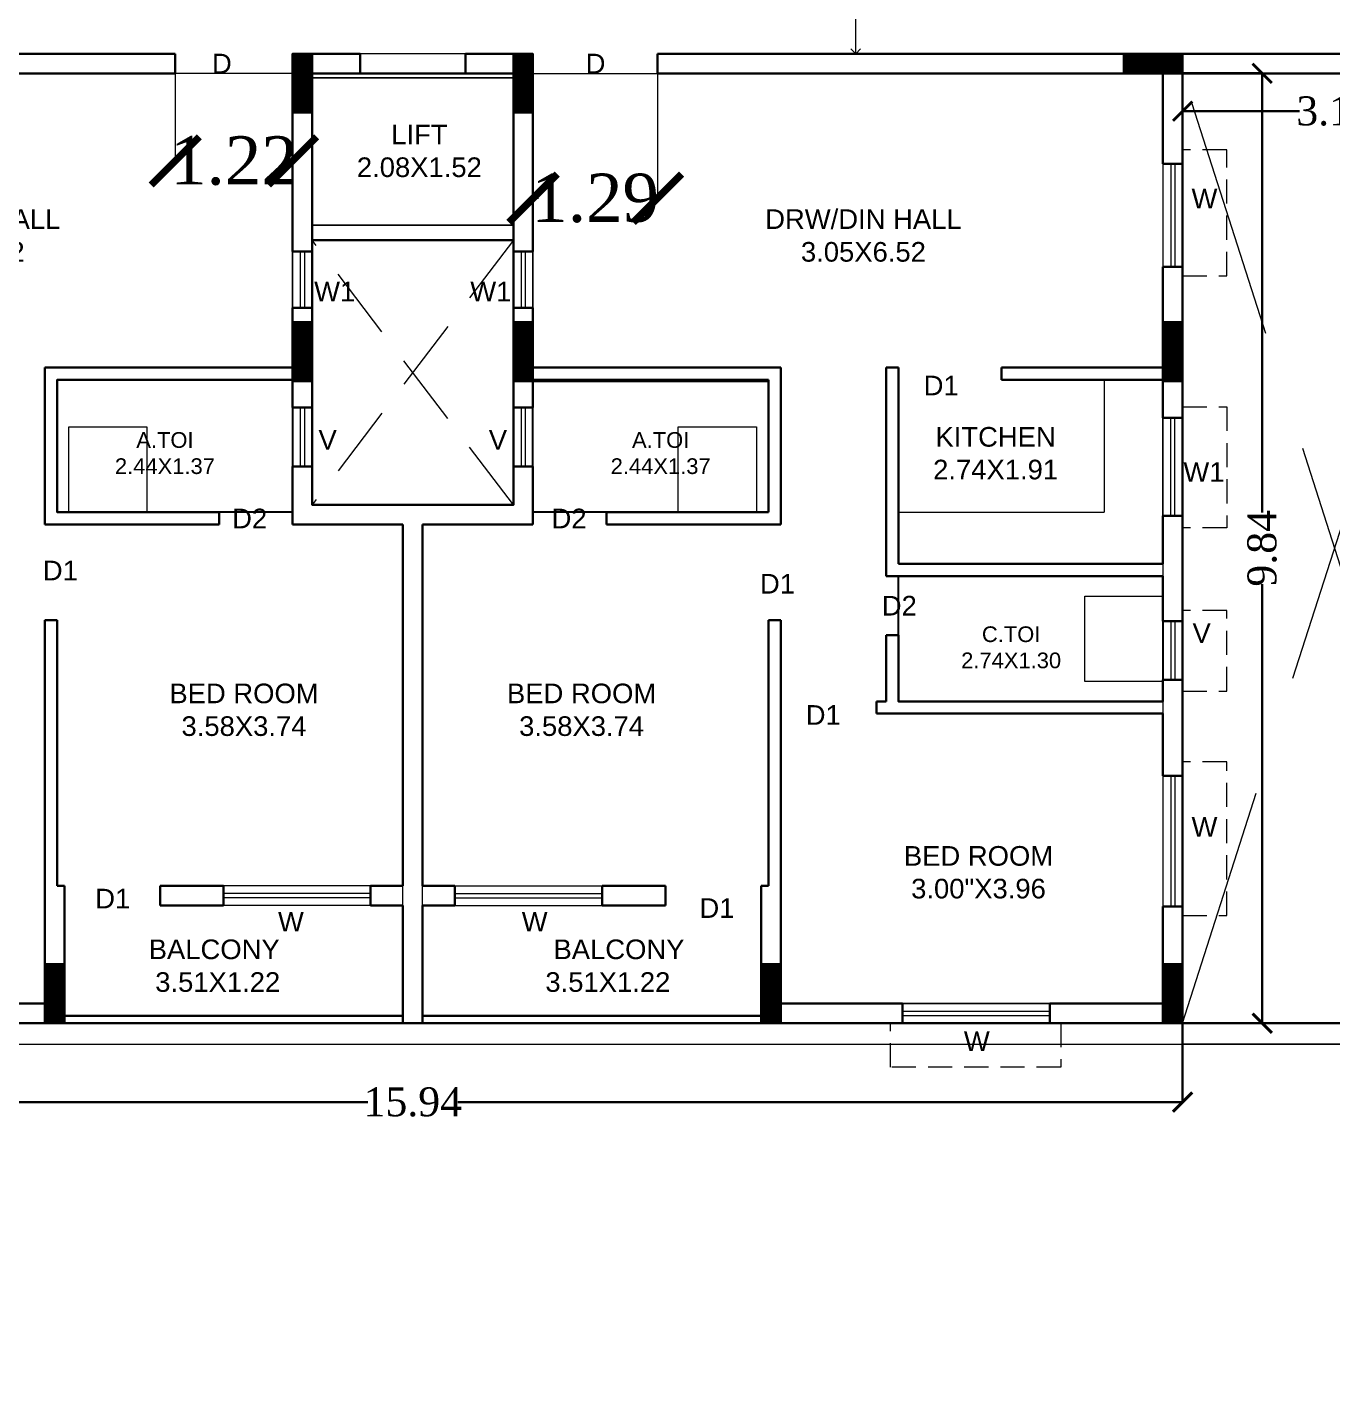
# Model space of a CAD drawing. Header units: metres. Extents: x 0 to 63445, y 32361 to 32804.
# Drawn here: x 63207.73 to 63221.24, y 32552.14 to 32566.34 of the extents above; entities that cross this region are included whole.
import ezdxf

# ---------------------------------------------------------------- set-up
doc = ezdxf.new("R2010")
doc.units = ezdxf.units.M
doc.header["$MEASUREMENT"] = 0
doc.header["$PDMODE"] = 34
doc.header["$PDSIZE"] = -10
for name, pattern in [('CONTINULUS', [0]), ('DASHED', [0.75, 0.5, -0.25]), ('DASHED2', [0.375, 0.25, -0.125])]:
    doc.linetypes.add(name, pattern=pattern)
doc.layers.get('0').update_dxf_attribs({"lineweight": 25})
doc.layers.add('BLK_1_FLR_6_BATH', color=3, linetype='Continuous', plot=False)
for name, color, linetype, lineweight in [('BLK_1_FLR_6_BLT_UP_AREA', 14, 'DASHED', 9), ('BLK_1_FLR_6_BLT_UP_AREA_DEDUCT', 41, 'DASHED', 9), ('BLK_1_FLR_6_EXIT_WIDTH_DOOR', 7, 'Continuous', 0), ('BLK_1_FLR_6_LIFT_4', 1, 'DASHED', 9), ('BLK_1_FLR_6_UNITFA', 7, 'Continuous', 0), ('BLK_1_FLR_6_WATER_CLOSET', 7, 'Continuous', 0), ('COLUMN', 1, 'Continuous', 30), ('elev', 252, 'Continuous', 20), ('hatch', 251, 'Continuous', 20), ('PASSAGE_DOUBLELOADED', 7, 'Continuous', 20), ('PLAN_INFO', 1, 'Continuous', 20), ('TEXT-2', 65, 'Continuous', 18), ('wall', 7, 'Continuous', 30), ('window', 154, 'Continuous', 9)]:
    doc.layers.add(name, color=color, linetype=linetype, lineweight=lineweight)
doc.layers.add('text', color=65, linetype='Continuous')
doc.styles.add('Arial', font='arial.ttf', dxfattribs={"height": 0.2})
doc.styles.add('AutoDCRFont', font='arial.ttf')
doc.styles.get("Standard").update_dxf_attribs({"font": 'arial.ttf', "height": 0.4})
doc.styles.add('style2', font='arial.ttf', dxfattribs={"height": 0.25})
doc.styles.add('TNR', font='times.ttf', dxfattribs={"height": 0.5})
doc.dimstyles.new('ARCHANA', dxfattribs={"dimscale": 0, "dimtxt": 0.5, "dimasz": 0.5, "dimexe": 0, "dimexo": 0, "dimgap": 0, "dimtad": 0, "dimzin": 0, "dimdsep": 46, "dimtxsty": 'TNR', "dimblk": 'ARCHTICK', "dimcen": 0.09, "dimclrd": 36, "dimclre": 36, "dimclrt": 7, "dimadec": 0, "dimazin": 0, "dimtfac": 1, "dimtofl": 0, "dimtmove": 0, "dimatfit": 3, "dimldrblk": 'ARCHTICK', "dimfxl": 1, "dimfrac": 2, "dimtolj": 1, "dimtzin": 0, "dimlwd": -1, "dimlwe": -1, "dimarcsym": 0})
doc.dimstyles.new('INT DIM', dxfattribs={"dimtxt": 0.3, "dimasz": 0.1, "dimexe": 0.18, "dimexo": 0.0625, "dimgap": 0.09, "dimtad": 0, "dimzin": 0, "dimdsep": 46, "dimtxsty": 'style2', "dimblk": 'OPEN90', "dimcen": 0.09, "dimse1": 1, "dimse2": 1, "dimclrd": 250, "dimclrt": 256, "dimadec": 0, "dimazin": 0, "dimtfac": 1, "dimtofl": 0, "dimtmove": 0, "dimatfit": 3, "dimfxl": 0.18, "dimtolj": 1, "dimtzin": 0, "dimlwd": -1, "dimarcsym": 0})

# ---------------------------------------------------------------- blocks, each defined once
blk = doc.blocks.new('A$C7D115503')
at = {"layer": 'COLUMN', "ltscale": 3}
h = blk.add_hatch(dxfattribs=at)
h.set_pattern_fill('ANSI31', color=256, style=0)
h.paths.add_polyline_path([(-14.36, -11.59), (-6.36, -11.59), (-6.36, 12.41), (-14.36, 12.41)])
at = {"layer": 'COLUMN', "ltscale": 0.05}
for p, q in [((-14.36, 12.41), (-6.36, 12.41)), ((-14.36, 12.41), (-14.36, -11.59)), ((-6.36, 12.41), (-6.36, -11.59)), ((-6.36, -11.59), (-14.36, -11.59))]:
    blk.add_line(p, q, dxfattribs=at)
blk = doc.blocks.new('_ArchTick')
at = {"color": 0, "linetype": 'ByBlock', "const_width": 0.15}
blk.add_lwpolyline([(-0.5, -0.5), (0.5, 0.5)], dxfattribs=at)
blk = doc.blocks.new('*D562')
at = {"layer": 'Defpoints', "color": 0, "ltscale": 0.5, "transparency": 16777216}
for p in [(63203.75, 32556.029), (63219.694, 32556.029), (63219.694, 32555.211)]:
    blk.add_point(p, dxfattribs=at)
at = {"layer": 'wall', "color": 36, "ltscale": 0.5, "transparency": 16777216}
for p, q in [((63203.75, 32556.029), (63203.75, 32555.211)), ((63219.694, 32556.029), (63219.694, 32555.211)), ((63203.75, 32555.211), (63211.257, 32555.211)), ((63219.694, 32555.211), (63212.187, 32555.211))]:
    blk.add_line(p, q, dxfattribs=at)
at = {"layer": 'wall', "color": 36, "ltscale": 0.5, "transparency": 16777216, "xscale": 0.2, "yscale": 0.2, "zscale": 0.2, "rotation": 180}
blk.add_blockref('_ArchTick', (63203.75, 32555.211), dxfattribs=at)
at = {"layer": 'wall', "color": 36, "ltscale": 0.5, "transparency": 16777216, "xscale": 0.2, "yscale": 0.2, "zscale": 0.2}
blk.add_blockref('_ArchTick', (63219.694, 32555.211), dxfattribs=at)
at = {"layer": 'wall', "color": 7, "ltscale": 0.5, "transparency": 16777216, "insert": (63211.722, 32555.211), "char_height": 0.5, "attachment_point": 5, "style": 'TNR'}
blk.add_mtext('\\A1;{\\H0.6x;15.94}', dxfattribs=at)
blk = doc.blocks.new('*D563')
at = {"layer": 'Defpoints', "color": 0, "ltscale": 0.5, "transparency": 16777216}
for p in [(63219.694, 32565.867), (63220.518, 32565.867), (63219.694, 32556.028)]:
    blk.add_point(p, dxfattribs=at)
at = {"layer": 'wall', "color": 36, "ltscale": 0.5, "transparency": 16777216}
for p, q in [((63219.694, 32565.867), (63220.518, 32565.867)), ((63220.518, 32565.867), (63220.518, 32561.318)), ((63220.518, 32556.028), (63220.518, 32560.576)), ((63219.694, 32556.028), (63220.518, 32556.028))]:
    blk.add_line(p, q, dxfattribs=at)
at = {"layer": 'wall', "color": 36, "ltscale": 0.5, "transparency": 16777216, "xscale": 0.2, "yscale": 0.2, "zscale": 0.2}
for p, rotation in [((63220.518, 32565.867), 90), ((63220.518, 32556.028), 270)]:
    blk.add_blockref('_ArchTick', p, dxfattribs=dict(at, rotation=rotation))
at = {"layer": 'wall', "color": 7, "ltscale": 0.5, "transparency": 16777216, "insert": (63220.518, 32560.947), "char_height": 0.5, "attachment_point": 5, "rotation": 90, "style": 'TNR'}
blk.add_mtext('\\A1;{\\H0.6x;9.84}', dxfattribs=at)
blk = doc.blocks.new('*D564')
at = {"layer": 'Defpoints', "color": 0, "ltscale": 0.5, "transparency": 16777216}
for p in [(63219.694, 32565.867), (63222.843, 32565.867), (63219.694, 32565.475)]:
    blk.add_point(p, dxfattribs=at)
at = {"layer": 'wall', "color": 36, "ltscale": 0.5, "transparency": 16777216}
for p, q in [((63219.694, 32565.867), (63219.694, 32565.475)), ((63222.843, 32565.867), (63222.843, 32565.475)), ((63219.694, 32565.475), (63220.904, 32565.475)), ((63222.843, 32565.475), (63221.632, 32565.475))]:
    blk.add_line(p, q, dxfattribs=at)
at = {"layer": 'wall', "color": 36, "ltscale": 0.5, "transparency": 16777216, "xscale": 0.2, "yscale": 0.2, "zscale": 0.2, "rotation": 180}
blk.add_blockref('_ArchTick', (63219.694, 32565.475), dxfattribs=at)
at = {"layer": 'wall', "color": 36, "ltscale": 0.5, "transparency": 16777216, "xscale": 0.2, "yscale": 0.2, "zscale": 0.2}
blk.add_blockref('_ArchTick', (63222.843, 32565.475), dxfattribs=at)
at = {"layer": 'wall', "color": 7, "ltscale": 0.5, "transparency": 16777216, "insert": (63221.268, 32565.475), "char_height": 0.5, "attachment_point": 5, "style": 'TNR'}
blk.add_mtext('\\A1;{\\H0.6x;3.15}', dxfattribs=at)
blk = doc.blocks.new('_Open90')
at = {"color": 0, "linetype": 'ByBlock', "lineweight": -2}
for p, q in [((0, 0), (-1, 0)), ((-0.5, 0.5), (0, 0)), ((0, 0), (-0.5, -0.5))]:
    blk.add_line(p, q, dxfattribs=at)
blk = doc.blocks.new('*D540')
at = {"layer": 'Defpoints', "color": 0, "linetype": 'CONTINULUS', "ltscale": 0.05, "transparency": 16777216}
for p in [(63215.61, 32568.204), (63216.309, 32568.204), (63215.85, 32566.07)]:
    blk.add_point(p, dxfattribs=at)
at = {"layer": 'PASSAGE_DOUBLELOADED', "color": 250, "ltscale": 0.05, "transparency": 16777216}
for p, q in [((63216.309, 32568.104), (63216.309, 32567.488)), ((63216.309, 32566.17), (63216.309, 32566.785))]:
    blk.add_line(p, q, dxfattribs=at)
at = {"layer": 'PASSAGE_DOUBLELOADED', "color": 250, "linetype": 'CONTINULUS', "ltscale": 0.05, "transparency": 16777216, "xscale": 0.1, "yscale": 0.1, "zscale": 0.1}
for p, rotation in [((63216.309, 32568.204), 90), ((63216.309, 32566.07), 270)]:
    blk.add_blockref('_Open90', p, dxfattribs=dict(at, rotation=rotation))
at = {"layer": 'PASSAGE_DOUBLELOADED', "linetype": 'CONTINULUS', "ltscale": 0.05, "transparency": 16777216, "insert": (63216.309, 32567.137), "char_height": 0.2, "attachment_point": 5, "rotation": 90, "style": 'Arial', "bg_fill": 3, "box_fill_scale": 1.25, "bg_fill_color": 256, "bg_fill_true_color": 13158600, "bg_fill_transparency": 0}
blk.add_mtext('\\A1;2.13', dxfattribs=at)
blk = doc.blocks.new('*D1043')
at = {"layer": 'BLK_1_FLR_6_EXIT_WIDTH_DOOR', "color": 36, "ltscale": 0.5, "transparency": 16777216}
for p, q in [((63209.262, 32565.968), (63209.262, 32564.96)), ((63210.477, 32565.968), (63210.477, 32564.96)), ((63209.262, 32564.96), (63209.282, 32564.96)), ((63210.477, 32564.96), (63210.457, 32564.96))]:
    blk.add_line(p, q, dxfattribs=at)
at = {"layer": 'Defpoints', "color": 0, "ltscale": 0.5, "transparency": 16777216}
for p in [(63209.262, 32565.968), (63210.477, 32565.968), (63210.477, 32564.96)]:
    blk.add_point(p, dxfattribs=at)
at = {"layer": 'BLK_1_FLR_6_EXIT_WIDTH_DOOR', "color": 36, "ltscale": 0.5, "transparency": 16777216, "xscale": 0.5, "yscale": 0.5, "zscale": 0.5, "rotation": 180}
blk.add_blockref('_ArchTick', (63209.262, 32564.96), dxfattribs=at)
at = {"layer": 'BLK_1_FLR_6_EXIT_WIDTH_DOOR', "color": 36, "ltscale": 0.5, "transparency": 16777216, "xscale": 0.5, "yscale": 0.5, "zscale": 0.5}
blk.add_blockref('_ArchTick', (63210.477, 32564.96), dxfattribs=at)
at = {"layer": 'BLK_1_FLR_6_EXIT_WIDTH_DOOR', "color": 7, "ltscale": 0.5, "transparency": 16777216, "insert": (63209.87, 32564.96), "char_height": 0.5, "attachment_point": 5, "style": 'TNR'}
blk.add_mtext('\\A1;1.22', dxfattribs=at)
blk = doc.blocks.new('*D1045')
at = {"layer": 'BLK_1_FLR_6_EXIT_WIDTH_DOOR', "color": 36, "ltscale": 0.5, "transparency": 16777216}
for p, q in [((63212.967, 32565.968), (63212.967, 32564.573)), ((63214.255, 32565.968), (63214.255, 32564.573)), ((63212.967, 32564.573), (63213.024, 32564.573)), ((63214.255, 32564.573), (63214.198, 32564.573))]:
    blk.add_line(p, q, dxfattribs=at)
at = {"layer": 'Defpoints', "color": 0, "ltscale": 0.5, "transparency": 16777216}
for p in [(63212.967, 32565.968), (63214.255, 32565.968), (63214.255, 32564.573)]:
    blk.add_point(p, dxfattribs=at)
at = {"layer": 'BLK_1_FLR_6_EXIT_WIDTH_DOOR', "color": 36, "ltscale": 0.5, "transparency": 16777216, "xscale": 0.5, "yscale": 0.5, "zscale": 0.5, "rotation": 180}
blk.add_blockref('_ArchTick', (63212.967, 32564.573), dxfattribs=at)
at = {"layer": 'BLK_1_FLR_6_EXIT_WIDTH_DOOR', "color": 36, "ltscale": 0.5, "transparency": 16777216, "xscale": 0.5, "yscale": 0.5, "zscale": 0.5}
blk.add_blockref('_ArchTick', (63214.255, 32564.573), dxfattribs=at)
at = {"layer": 'BLK_1_FLR_6_EXIT_WIDTH_DOOR', "color": 7, "ltscale": 0.5, "transparency": 16777216, "insert": (63213.611, 32564.573), "char_height": 0.5, "attachment_point": 5, "style": 'TNR'}
blk.add_mtext('\\A1;1.29', dxfattribs=at)

msp = doc.modelspace()

# ---------------------------------------------------------------- linework, layer by layer
at = {"layer": 'BLK_1_FLR_6_BATH', "color": 3}
for points in [[(63210.4774, 32561.3199), (63208.0389, 32561.3199), (63208.0389, 32562.6916), (63210.4774, 32562.6916)], [(63215.4052, 32561.3199), (63212.9667, 32561.3199), (63212.9667, 32562.6789), (63215.4052, 32562.6789)], [(63219.4908, 32559.3617), (63216.7513, 32559.3617), (63216.7513, 32560.6583), (63219.4908, 32560.6583)]]:
    msp.add_lwpolyline(points, close=True, dxfattribs=at)
at = {"layer": 'BLK_1_FLR_6_BLT_UP_AREA_DEDUCT', "color": 14, "linetype": 'Continuous'}
for points in [[(63210.6828, 32565.8197), (63212.7657, 32565.8197), (63212.7657, 32564.2957), (63210.6828, 32564.2957)], [(63222.8426, 32555.8098), (63219.694, 32555.8098), (63219.694, 32565.8667), (63222.8426, 32565.8667)], [(63212.7657, 32564.1394), (63210.6828, 32564.1394), (63210.6828, 32561.3961), (63212.7657, 32561.3961)]]:
    msp.add_lwpolyline(points, close=True, dxfattribs=at)
at = {"layer": 'BLK_1_FLR_6_LIFT_4', "color": 2, "linetype": 'CONTINULUS', "ltscale": 0.05}
msp.add_lwpolyline([(63212.7657, 32565.8197), (63210.6828, 32565.8197), (63210.6828, 32564.2957), (63212.7657, 32564.2957)], close=True, dxfattribs=at)
at = {"layer": 'BLK_1_FLR_6_UNITFA', "color": 3, "ltscale": 0.5}
for points in [[(63211.6204, 32556.1053), (63211.6204, 32561.1929), (63210.4773, 32561.1929), (63210.4773, 32565.8667), (63203.9532, 32565.8667), (63203.9532, 32556.2323), (63207.9881, 32556.2323), (63207.9881, 32556.1053), (63211.6204, 32556.1053)], [(63211.8236, 32556.1053), (63211.8236, 32561.1929), (63212.9666, 32561.1929), (63212.9666, 32565.8667), (63219.4908, 32565.8667), (63219.4908, 32556.2323), (63215.4559, 32556.2323), (63215.4559, 32556.1053), (63211.8236, 32556.1053)]]:
    msp.add_lwpolyline(points, close=True, dxfattribs=at)
at = {"layer": 'BLK_1_FLR_6_WATER_CLOSET', "color": 3}
for points in [[(63208.9689, 32561.3199), (63208.1603, 32561.3199), (63208.1603, 32562.2049), (63208.9689, 32562.2049)], [(63215.2804, 32561.3199), (63214.4717, 32561.3199), (63214.4717, 32562.2049), (63215.2804, 32562.2049)], [(63219.4908, 32559.5675), (63218.6821, 32559.5675), (63218.6821, 32560.4525), (63219.4908, 32560.4525)]]:
    msp.add_lwpolyline(points, close=True, dxfattribs=at)
at = {"layer": 'elev', "linetype": 'DASHED2', "ltscale": 3}
for p, q in [((63212.7634, 32561.3961), (63210.6806, 32564.1394)), ((63212.7634, 32564.1394), (63210.6806, 32561.3961))]:
    msp.add_line(p, q, dxfattribs=at)
at = {"layer": 'elev', "ltscale": 0.05}
for p in [(63218.8812, 32562.6916), (63216.7513, 32561.3199)]:
    msp.add_line(p, (63218.8812, 32561.3199), dxfattribs=at)
at = {"layer": 'hatch'}
for p, q in [((63212.2681, 32566.0699), (63211.0489, 32566.0699)), ((63212.2681, 32565.8667), (63211.0489, 32565.8667))]:
    msp.add_line(p, q, dxfattribs=at)
at = {"layer": 'hatch', "linetype": 'DASHED2', "ltscale": 10}
for p, q in [((63222.8426, 32556.028), (63219.694, 32565.8667)), ((63219.694, 32556.0291), (63222.8426, 32565.8667))]:
    msp.add_line(p, q, dxfattribs=at)
at = {"layer": 'wall', "ltscale": 0.5}
msp.add_line((63204.3596, 32566.0699), (63209.262, 32566.0699), dxfattribs=at)
at = {"layer": 'wall', "ltscale": 0.05}
for p, q in [((63209.262, 32565.8667), (63209.262, 32566.0699)), ((63210.4773, 32564.0211), (63210.4773, 32566.0699)), ((63212.9666, 32564.0211), (63212.9666, 32566.0699)), ((63214.2547, 32565.8667), (63214.2547, 32566.0699)), ((63209.262, 32565.8667), (63203.9532, 32565.8667)), ((63210.6806, 32564.1394), (63210.6806, 32565.8667)), ((63212.7634, 32564.1394), (63212.7634, 32565.8667)), ((63214.2547, 32565.8667), (63219.4908, 32565.8667)), ((63219.4908, 32565.8667), (63219.4908, 32564.9287)), ((63219.694, 32565.8667), (63219.694, 32564.9287)), ((63210.6806, 32564.0211), (63210.6806, 32564.1394)), ((63212.7634, 32564.0211), (63212.7634, 32564.1394)), ((63219.4908, 32563.8618), (63219.4908, 32562.8186)), ((63219.694, 32563.8618), (63219.694, 32562.2981)), ((63210.4773, 32562.8186), (63210.4773, 32563.4368)), ((63210.6806, 32562.4038), (63210.6806, 32563.4368)), ((63212.7634, 32562.4038), (63212.7634, 32563.4368)), ((63212.9666, 32562.8186), (63212.9666, 32563.4368)), ((63207.9119, 32562.8186), (63207.9119, 32561.1929)), ((63207.9119, 32562.8186), (63210.4773, 32562.8186)), ((63215.5321, 32562.8186), (63212.9666, 32562.8186)), ((63215.5321, 32562.8186), (63215.5321, 32561.1929)), ((63216.6243, 32562.8186), (63216.6243, 32560.6583)), ((63216.6243, 32562.8186), (63216.7513, 32562.8186)), ((63216.7513, 32562.8186), (63216.7513, 32560.7853)), ((63217.8182, 32562.8186), (63217.8182, 32562.6916)), ((63217.8182, 32562.8186), (63219.4908, 32562.8186)), ((63208.0389, 32562.6916), (63208.0389, 32561.3199)), ((63208.0389, 32562.6916), (63210.4773, 32562.6916)), ((63210.4773, 32562.4038), (63210.4773, 32562.6916)), ((63215.4051, 32562.6916), (63212.9666, 32562.6916)), ((63212.9666, 32562.4038), (63212.9666, 32562.6916)), ((63215.4051, 32562.6916), (63215.4051, 32561.3199)), ((63217.8182, 32562.6916), (63219.4908, 32562.6916)), ((63219.4908, 32562.6916), (63219.4908, 32562.2981)), ((63210.4773, 32561.1929), (63210.4773, 32561.7942)), ((63210.6806, 32561.3961), (63210.6806, 32561.7942)), ((63212.7634, 32561.3961), (63212.7634, 32561.7942)), ((63212.9666, 32561.1929), (63212.9666, 32561.7942)), ((63210.6806, 32561.3961), (63212.7634, 32561.3961)), ((63209.7153, 32561.1929), (63207.9119, 32561.1929)), ((63209.7153, 32561.3199), (63208.0389, 32561.3199)), ((63209.7153, 32561.1929), (63209.7153, 32561.3199)), ((63211.6204, 32561.1929), (63210.4773, 32561.1929)), ((63211.6204, 32557.4515), (63211.6204, 32561.1929)), ((63211.6204, 32557.4515), (63211.6204, 32561.1929)), ((63211.8236, 32561.1929), (63212.9666, 32561.1929)), ((63211.8236, 32557.4515), (63211.8236, 32561.1929)), ((63211.8236, 32557.4515), (63211.8236, 32561.1929)), ((63213.7286, 32561.3199), (63215.4051, 32561.3199)), ((63213.7286, 32561.1929), (63213.7286, 32561.3199)), ((63213.7286, 32561.1929), (63215.5321, 32561.1929)), ((63219.4908, 32561.2821), (63219.4908, 32560.7853)), ((63219.694, 32561.2821), (63219.694, 32560.1932)), ((63216.7513, 32560.7853), (63219.4908, 32560.7853)), ((63216.6243, 32560.6583), (63219.4908, 32560.6583)), ((63219.4908, 32560.6583), (63219.4908, 32560.1932)), ((63208.0389, 32560.2023), (63207.9119, 32560.2023)), ((63208.0389, 32560.2023), (63207.9119, 32560.2023)), ((63207.9119, 32560.2023), (63207.9119, 32556.6387)), ((63208.0389, 32560.2023), (63208.0389, 32557.4515)), ((63215.4051, 32560.2023), (63215.5321, 32560.2023)), ((63215.4051, 32560.2023), (63215.5321, 32560.2023)), ((63215.4051, 32560.2023), (63215.4051, 32557.4515)), ((63215.5321, 32560.2023), (63215.5321, 32556.6387)), ((63216.6243, 32560.0487), (63216.7513, 32560.0487)), ((63216.6243, 32560.0487), (63216.6243, 32559.3617)), ((63216.7513, 32560.0487), (63216.7513, 32559.3617)), ((63219.4908, 32559.5836), (63219.4908, 32559.3617)), ((63219.694, 32559.5836), (63219.694, 32558.5901)), ((63216.5227, 32559.3617), (63216.6243, 32559.3617)), ((63216.5227, 32559.3617), (63216.5227, 32559.2347)), ((63216.7513, 32559.3617), (63219.4908, 32559.3617)), ((63216.7513, 32559.3617), (63219.4908, 32559.3617)), ((63216.5227, 32559.2347), (63219.4908, 32559.2347)), ((63216.6243, 32559.2347), (63219.4908, 32559.2347)), ((63219.4908, 32559.2347), (63219.4908, 32558.5901)), ((63208.1151, 32557.4515), (63208.0389, 32557.4515)), ((63208.1151, 32557.4515), (63208.1151, 32556.6387)), ((63209.7616, 32557.4515), (63209.1057, 32557.4515)), ((63209.1057, 32557.4515), (63209.1057, 32557.2483)), ((63211.6204, 32557.4515), (63211.2857, 32557.4515)), ((63211.8236, 32557.4515), (63212.1583, 32557.4515)), ((63213.6823, 32557.4515), (63214.3383, 32557.4515)), ((63214.3383, 32557.4515), (63214.3383, 32557.2483)), ((63215.3289, 32557.4515), (63215.4051, 32557.4515)), ((63215.3289, 32557.4515), (63215.3289, 32556.6387)), ((63209.7616, 32557.2483), (63209.1057, 32557.2483)), ((63211.6204, 32557.2483), (63211.2857, 32557.2483)), ((63211.6204, 32556.0291), (63211.6204, 32557.2483)), ((63211.6204, 32556.0291), (63211.6204, 32557.2483)), ((63211.8236, 32557.2483), (63212.1583, 32557.2483)), ((63211.8236, 32556.0291), (63211.8236, 32557.2483)), ((63211.8236, 32556.0291), (63211.8236, 32557.2483)), ((63213.6823, 32557.2483), (63214.3383, 32557.2483)), ((63219.4908, 32557.2365), (63219.4908, 32556.2323)), ((63219.694, 32557.2365), (63219.694, 32556.0291)), ((63207.9119, 32556.6387), (63207.9119, 32556.0291)), ((63207.9881, 32556.6387), (63207.9881, 32556.1053)), ((63215.4559, 32556.6387), (63215.4559, 32556.1053)), ((63215.5321, 32556.6387), (63215.5321, 32556.0291)), ((63207.9119, 32556.2323), (63206.6496, 32556.2323)), ((63215.5321, 32556.2323), (63216.7943, 32556.2323)), ((63218.3184, 32556.2323), (63219.4908, 32556.2323)), ((63218.3184, 32556.2323), (63218.3184, 32556.2196)), ((63207.9881, 32556.1053), (63211.6204, 32556.1053)), ((63215.4559, 32556.1053), (63211.8236, 32556.1053)), ((63207.9119, 32556.0291), (63206.6496, 32556.0291)), ((63207.9119, 32556.0291), (63211.6204, 32556.0291)), ((63211.8236, 32556.0291), (63211.6204, 32556.0291)), ((63211.6204, 32556.0291), (63211.8236, 32556.0291)), ((63211.6204, 32556.0291), (63211.8236, 32556.0291)), ((63211.8236, 32556.0291), (63211.6204, 32556.0291)), ((63215.5321, 32556.0291), (63211.8236, 32556.0291)), ((63215.5321, 32556.0291), (63216.7943, 32556.0291)), ((63218.3184, 32556.0291), (63219.694, 32556.0291))]:
    msp.add_line(p, q, dxfattribs=at)
at = {"layer": 'wall'}
for p, q in [((63210.4773, 32566.0699), (63211.1759, 32566.0699)), ((63211.1759, 32565.8667), (63211.1759, 32566.0699)), ((63212.9666, 32566.0699), (63212.2681, 32566.0699)), ((63212.2681, 32565.8667), (63212.2681, 32566.0699)), ((63222.8426, 32566.0699), (63214.2547, 32566.0699)), ((63210.6806, 32565.8667), (63211.1759, 32565.8667)), ((63212.7634, 32565.8667), (63212.2681, 32565.8667)), ((63222.8426, 32565.8667), (63214.2547, 32565.8667)), ((63212.7634, 32564.1394), (63210.6806, 32564.1394)), ((63212.7634, 32564.1394), (63210.6806, 32564.1394)), ((63222.8426, 32556.028), (63219.694, 32556.028))]:
    msp.add_line(p, q, dxfattribs=at)
at = {"layer": 'wall', "ltscale": 3}
for p, q in [((63219.4908, 32564.9287), (63219.694, 32564.9287)), ((63210.4773, 32564.0211), (63210.6806, 32564.0211)), ((63212.9666, 32564.0211), (63212.7634, 32564.0211)), ((63219.4908, 32563.8618), (63219.694, 32563.8618)), ((63210.4773, 32563.4368), (63210.6806, 32563.4368)), ((63212.9666, 32563.4368), (63212.7634, 32563.4368)), ((63210.4773, 32562.4038), (63210.6806, 32562.4038)), ((63212.9666, 32562.4038), (63212.7634, 32562.4038)), ((63219.694, 32562.2981), (63219.4908, 32562.2981)), ((63210.4773, 32561.7942), (63210.6806, 32561.7942)), ((63212.9666, 32561.7942), (63212.7634, 32561.7942)), ((63219.694, 32561.2821), (63219.4908, 32561.2821)), ((63219.4908, 32560.1932), (63219.694, 32560.1932)), ((63219.4908, 32559.5836), (63219.694, 32559.5836)), ((63219.4908, 32558.5901), (63219.694, 32558.5901)), ((63209.7616, 32557.2483), (63209.7616, 32557.4515)), ((63211.2857, 32557.2483), (63211.2857, 32557.4515)), ((63212.1583, 32557.2483), (63212.1583, 32557.4515)), ((63213.6823, 32557.2483), (63213.6823, 32557.4515)), ((63219.4908, 32557.2365), (63219.694, 32557.2365)), ((63216.7943, 32556.0291), (63216.7943, 32556.2323)), ((63218.3184, 32556.0291), (63218.3184, 32556.2323))]:
    msp.add_line(p, q, dxfattribs=at)
at = {"layer": 'wall', "ltscale": 0.1}
for p, q in [((63210.4773, 32562.4038), (63210.4773, 32562.4616)), ((63212.9666, 32562.4038), (63212.9666, 32562.4616)), ((63219.4908, 32560.1932), (63219.4908, 32560.251))]:
    msp.add_line(p, q, dxfattribs=at)
at = {"layer": 'wall', "ltscale": 0.5}
msp.add_lwpolyline([(63222.8426, 32565.8667), (63219.694, 32565.8667), (63219.694, 32556.028), (63203.7499, 32556.0291), (63203.7499, 32565.8667), (63200.3042, 32565.8667), (63200.3042, 32556.028), (63184.3601, 32556.028)], dxfattribs=at)
for points in [[(63210.6806, 32565.8667), (63212.7634, 32565.8667), (63212.7634, 32564.1394), (63210.6806, 32564.1394)], [(63210.6806, 32564.1394), (63212.7634, 32564.1394), (63212.7634, 32561.3961), (63210.6806, 32561.3961)]]:
    msp.add_lwpolyline(points, close=True, dxfattribs=at)
at = {"layer": 'window'}
for p, q in [((63219.4908, 32564.9287), (63219.4908, 32563.8618)), ((63219.5708, 32564.9234), (63219.5708, 32563.8627)), ((63219.6141, 32564.9234), (63219.6141, 32563.8627)), ((63219.694, 32564.9234), (63219.694, 32563.8627)), ((63210.4773, 32564.0211), (63210.4773, 32563.4377)), ((63210.5573, 32564.0158), (63210.5573, 32563.4377)), ((63210.6006, 32564.0158), (63210.6006, 32563.4377)), ((63210.6806, 32564.0158), (63210.6806, 32563.4377)), ((63212.7634, 32564.0158), (63212.7634, 32563.4377)), ((63212.8433, 32564.0158), (63212.8433, 32563.4377)), ((63212.8867, 32564.0158), (63212.8867, 32563.4377)), ((63212.9666, 32564.0211), (63212.9666, 32563.4377)), ((63210.4773, 32562.4038), (63210.4773, 32562.4038)), ((63210.4773, 32562.4038), (63210.4773, 32561.7951)), ((63210.5573, 32562.4038), (63210.5573, 32561.7951)), ((63210.6006, 32562.4038), (63210.6006, 32561.7951)), ((63210.6806, 32562.4038), (63210.6806, 32561.7951)), ((63212.7634, 32562.4038), (63212.7634, 32561.7951)), ((63212.8433, 32562.4038), (63212.8433, 32561.7951)), ((63212.8867, 32562.4038), (63212.8867, 32561.7951)), ((63212.9666, 32562.4038), (63212.9666, 32562.4038)), ((63212.9666, 32562.4038), (63212.9666, 32561.7951)), ((63219.4908, 32561.2821), (63219.4908, 32562.2981)), ((63219.5708, 32561.2821), (63219.5708, 32562.2981)), ((63219.6141, 32561.2821), (63219.6141, 32562.2981)), ((63219.694, 32561.2821), (63219.694, 32562.2981)), ((63210.4773, 32561.7951), (63210.4773, 32561.7942)), ((63210.5573, 32561.7951), (63210.5573, 32561.7942)), ((63210.6007, 32561.7951), (63210.6007, 32561.7942)), ((63210.6806, 32561.7951), (63210.6806, 32561.7942)), ((63212.7634, 32561.7951), (63212.7634, 32561.7942)), ((63212.8433, 32561.7951), (63212.8433, 32561.7942)), ((63212.8866, 32561.7951), (63212.8866, 32561.7942)), ((63212.9666, 32561.7951), (63212.9666, 32561.7942)), ((63219.4908, 32560.1932), (63219.4908, 32559.5836)), ((63219.5708, 32560.1932), (63219.5708, 32559.5836)), ((63219.6141, 32560.1932), (63219.6141, 32559.5836)), ((63219.694, 32560.1932), (63219.694, 32559.5836)), ((63219.4908, 32559.5845), (63219.4908, 32559.5836)), ((63219.5708, 32559.5845), (63219.5708, 32559.5836)), ((63219.6141, 32559.5845), (63219.6141, 32559.5836)), ((63219.694, 32559.5845), (63219.694, 32559.5836)), ((63219.4908, 32558.5901), (63219.4908, 32557.2365)), ((63219.5708, 32558.5901), (63219.5708, 32557.2365)), ((63219.6141, 32558.5901), (63219.6141, 32557.2365)), ((63219.694, 32558.5901), (63219.694, 32557.2365)), ((63211.2857, 32557.4515), (63209.7625, 32557.4515)), ((63211.2857, 32557.3716), (63209.7625, 32557.3716)), ((63212.1583, 32557.4515), (63213.6814, 32557.4515)), ((63212.1583, 32557.3716), (63213.6814, 32557.3716)), ((63211.2857, 32557.2483), (63209.7616, 32557.2483)), ((63211.2857, 32557.3282), (63209.7625, 32557.3282)), ((63212.1583, 32557.3282), (63213.6814, 32557.3282)), ((63212.1583, 32557.2483), (63213.6823, 32557.2483)), ((63216.7943, 32556.2323), (63218.3175, 32556.2323)), ((63216.7943, 32556.1523), (63218.3175, 32556.1523)), ((63216.7943, 32556.109), (63218.3175, 32556.109)), ((63216.7943, 32556.0291), (63218.3175, 32556.0291))]:
    msp.add_line(p, q, dxfattribs=at)
at = {"layer": 'window', "color": 8, "linetype": 'DASHED2'}
for points in [[(63219.694, 32563.7681), (63220.1512, 32563.7681), (63220.1512, 32565.073), (63219.694, 32565.073)], [(63219.694, 32562.4124), (63220.1512, 32562.4124), (63220.1512, 32561.1582), (63219.694, 32561.1582)], [(63219.694, 32559.4685), (63220.1512, 32559.4685), (63220.1512, 32560.3024), (63219.694, 32560.3024)], [(63219.694, 32557.1428), (63220.1512, 32557.1428), (63220.1512, 32558.7345), (63219.694, 32558.7345)], [(63218.4326, 32556.0291), (63218.4326, 32555.5719), (63216.6705, 32555.5719), (63216.6705, 32556.0291)]]:
    msp.add_lwpolyline(points, dxfattribs=at)

# ---------------------------------------------------------------- block references
at = {"layer": 'COLUMN', "ltscale": 0.05, "yscale": 0.025400733691282, "zscale": 0.025400733691282}
for p, xscale in [((63210.8422, 32565.7545), 0.025400733691282), ((63212.6018, 32565.7545), -0.025400733691282), ((63210.8422, 32562.9732), 0.025400733691282), ((63212.6018, 32562.9732), -0.025400733691282), ((63219.3292, 32562.9732), -0.025400733691282), ((63208.2767, 32556.3234), 0.025400733691282), ((63215.1673, 32556.3234), -0.025400733691282), ((63219.3292, 32556.3234), -0.025400733691282)]:
    msp.add_blockref('A$C7D115503', p, dxfattribs=dict(at, xscale=xscale))
at = {"layer": 'COLUMN', "ltscale": 0.05, "xscale": -0.025400733691282, "yscale": 0.025400733691282, "zscale": 0.025400733691282, "rotation": 270}
msp.add_blockref('A$C7D115503', (63219.3787, 32566.2315), dxfattribs=at)

# ---------------------------------------------------------------- texts
at = {"layer": 'PLAN_INFO', "linetype": 'Continuous', "insert": (62933.8759, 32556.8916), "char_height": 2.1336, "attachment_point": 1, "style": 'style2'}
msp.add_mtext_dynamic_manual_height_columns('{\\Fstandard|c0;PLAN INFO\\P\\PARCHITECT_OR_TECHNICAL_PERSON_NAME=SK. REHAN AHAMED\\PPLOT_NO=598/3036\\PKHATA_NO=238/1398\\PMAUZA=ANDARPUR\\PDISTRICT=CUTTACK\\PPLOT_AREA_M2=4864.95\\PAVG_PLOT_DEPTH= 9\\PAVG_PLOT_WIDTH= 11\\PROAD_WIDTH=9.14\\A1;\\P\\A0;EXISTING_FLOOR_AREA_TO_BE_DEMOLISHED_M2 = 0\\PNUMBER_OF_OCCUPANTS_OR_USERS_OR_BED_BLK_1=150\\PNUMBER_OF_OCCUPANTS_OR_USERS_OR_BED_BLK_2=80\\PNUMBER_OF_OCCUPANTS_OR_USERS_OR_BED_BLK_3=50\\PIS_THE_PLOT_PART_OF_THE_LAYOUT_APPROVED_BY_THE_AUTHORITY_OR_DEVELOPED_AND_ALLOTTED_BY_THE_GOVERNMENT_OR_STATUTORY_BODIES_OR_IS_A_FINAL_PLOT_IN_TOWN_PLANNING_SCHEMES_OR_DEVELOPMENT_SCHEMES=YES\\P\\A1;IS_LAND_REGULARIZED=YES\\PLAND_USE_ZONE=RESIDENTIAL USE ZONE\\A0;\\PIS_BUILDING_UNDER_HAZARDOUS_OCCUPANCY_CATEGORY=NO\\PIS_BUILDING_CENTRALLY_AIR_CONDITIONED=NO\\PDOES_PROJECT_HAVE_MORE_THAN_10000_LITRES_OF_WASTE_WATER_DISCHARGE_PER_DAY=NO\\PDOES_THE_PROJECT_REQUIRE_NOC_FROM_AAI_AS_PER_THE_COLOUR_CODED_ZONE_MAPS=NO\\PIS_THE_PROJECT_LOCATED_WITHIN_300_METERS_DISTANCE_OF_THE_CENTRALLY_PROTECTED_MONUMENT=YES\\PIS_THE_PROJECT_LOCATED_WITHIN_300_METERS_DISTANCE_OF_THE_STATE_PROTECTED_MONUMENT=NO\\PIS_THE_PROJECT_LOCATED_WITHIN_200_METERS_FROM_STRATEGIC_BUILDINGS=YES\\PIS_PROPOSED_CONSTRUCTION_NEXT_TO_FLOOD_EMBANKMENT_AND_DOES_APPLICANT_WANT_TO_HAVE_DIRECT_ACCESS_FROM_THE_EMBANKMENT_ROAD=NO\\PIS_KISAM_OF_LAND_RECORDED_AS_AGRICULTURE_IN_RECORD_OF_RIGHTS=YES\\PIS_THE_PROJECT_ADJACENT_TO_HIGHWAY_AND_HAVING_DIRECT_ACCESS_TO_IT=NO\\PIS_THE_PROJECT_CLOSE_TO_THE_COASTAL_REGION=NO\\PSTAR_RATING_FOR_HOTEL_PROJECT=NA\\PDOES_HOSPITAL_HAVE_CRITICAL_CARE_UNIT=NA\\PDOC_OSHB_OR_GA_OR_BDA_DEVELOPED_AND_ALLOTTED_PLOT=YES\\PDOC_PLOT_PART_OF_APPROVED_PRIVATE_LAYOUT=YES\\PDOC_PLOT_PART_OF_UNAUTHORISED_LAYOUT_OR_REVENUE_PLOT=NO\\PDOC_IS_PROJECT_COMING_UNDER_THE_JURISDICTION_OF_PLANNING_AUTHORITIES=YES\\PDOC_DOES_THE_PROJECT_HAVE_AFFORDABLE_HOUSING_COMPONENT=NO\\PDOC_DOES_THE_PROJECT_HAVE_MORE_THAN_500_SQM_BUILT_UP_AREA_EXCLUDING_THE_AFFORDABLE_HOUSING_COMPONENT=NO\\PDOC_DOES_PROJECT_REQUIRE_RERA_REGISTRATION=NO\\PPER_ACRE_BENCHMARK_VALUE_OF_LAND_NEEDED_IF_PROJECT_IS_HAVING_PURCHASABLE_FAR_COMPONENT=100000\\PIS_SECURITY_DEPOSIT_REQUIRED=NO\\PDISTANCE_OF_DA_PARKING_SPACE_FROM_BUILDING_ENTRANCE=13.39\\PTOTAL_PARKING_AREA_IF_PROJECT_HAS_OFF_SITE_PARKING_PROVISION_WITHIN_300_METERS_FROM_PROJECT_SITE=NA\\PTOTAL_CONNECTED_LOAD_OF_THE_PROPOSED_PROJECT_IN_W=9200\\PMINIMUM_GENERATION_CAPACITY_OF_THE_ROOFTOP_SOLAR_PV_SYSTEM_IN_W=2000\\PCAPACITY_OF_SOLAR_WATER_HEATING_SYSTEM_IN_LPD=11900\\P\\fCalibri|b0|i0|c0|p34;\\H0.91667x;DOES_PROJECT_HAVE_LOW_WATER_CONSUMPTION_AND_PLUMBING_FIXTURES=YES\\PDOES_PROJECT_HAVE_REDUCED_HARDSCAPE=YES\\PDOES_PROJECT_HAVE_LOW_ENERGY_CONSUMPTION_LIGHTING_FIXTURES=YES\\PDOES_PROJECT_HAVE_ENERGY_EFFICIENT_HVAC_SYSTEM=YES\\PDOES_PROJECT_HAVE_LIGHTING_OF_COMMON_AREAS_BY_SOLAR_ENERGY_OR_LED_DEVICES=YES\\PDOES_PROJECT_HAVE_SEGREGATION_OF_WASTE_PROVISION=YES\\PDOES_PROJECT_HAVE_ORGANIC_WASTE_MANAGEMENT_PROVISION=YES\\P\\Fstandard|c0;\\H1.09091x;PROJECT_VALUE_IN_INR_IF_EIDP_FEE_IS_APPLICABLE_FOR_PROJECT=10000000\\PIS_THE_PROJECT_BY_STATE_GOVT_OR_CENTRAL_GOVT_OR_GOVT_UNDERTAKING=NO\\PNUMBER_OF_TEMPORARY_STRUCTURES_IF_PRESENT_AT_THE_SITE=4\\P\\H1x;ADDITIONAL_TDR_IF_APPLICABLE_M2=NA}', width=251.038176, gutter_width=28, heights=[264.8801], dxfattribs=at)
at = {"layer": 'text'}
for s, insert, char_height, width, attachment_point in [('\\pxqc;D', (63212.6787, 32566.0699), 0.20321, 5.867919, 3), ('\\pxqc;D', (63216.5485, 32566.0699), 0.20321, 5.867919, 3), ('\\pxqc;LIFT\\P2.08X1.52', (63214.5587, 32564.7898), 0.20321, 5.537709, 9), ('\\pxqc;DRW/DIN HALL\\P3.05X6.52', (63204.2611, 32563.9134), 0.203206, 5.588511, 7), ('\\pxqc;DRW/DIN HALL\\P3.05X6.52', (63219.1829, 32563.9134), 0.203206, 5.588511, 9), ('\\pxqc;D1', (63220.128, 32562.735), 0.20321, 5.867919, 3), ('\\pxqc;KITCHEN\\P2.74X1.91', (63220.5518, 32561.6584), 0.203206, 5.588511, 9), ('\\pxqc;A.TOI\\P2.44X1.37', (63206.9223, 32561.7144), 0.162565, 4.465728, 7), ('\\pxqc;A.TOI\\P2.44X1.37', (63216.5217, 32561.7144), 0.162565, 4.465728, 9), ('\\pxqc;D2', (63212.9666, 32561.3573), 0.20321, 5.867919, 3), ('\\pxqc;D2', (63216.2741, 32561.3573), 0.20321, 5.867919, 3), ('\\pxqc;D1', (63211.0061, 32560.8187), 0.20321, 5.867919, 3), ('\\pxqc;D1', (63218.4326, 32560.6814), 0.20321, 5.867919, 3), ('\\pxqc;D2', (63219.694, 32560.4541), 0.20321, 5.867919, 3), ('\\pxqc;C.TOI\\P2.74X1.30', (63220.1512, 32559.7026), 0.162565, 4.465728, 9), ('\\pxqc;BED ROOM\\P3.58X3.74', (63207.1797, 32559.0008), 0.203206, 5.588511, 7), ('\\pxqc;BED ROOM\\P3.58X3.74', (63216.2643, 32559.0008), 0.203206, 5.588511, 9), ('\\pxqc;D1', (63218.9065, 32559.3224), 0.20321, 5.867919, 3), ('\\pxqc;BED ROOM\\P3.00"X3.96', (63220.3745, 32557.3178), 0.203206, 5.588511, 9), ('\\pxqc;D1', (63211.5487, 32557.4206), 0.20321, 5.867919, 3), ('\\pxqc;D1', (63217.8059, 32557.322), 0.20321, 5.867919, 3), ('\\pxqc; BALCONY\\P\\pq*;3.51X1.22', (63210.349, 32556.35), 0.203206, 1.445887, 9), ('\\pxqc; BALCONY\\P\\pq*;3.51X1.22', (63213.0949, 32556.35), 0.203206, 1.445887, 7)]:
    msp.add_mtext(s, dxfattribs=dict(at, insert=insert, char_height=char_height, width=width, attachment_point=attachment_point))
at = {"layer": 'TEXT-2', "width": 0.183842, "style": 'AutoDCRFont'}
for s, insert, char_height, attachment_point in [('W', (63219.7866, 32564.4682), 0.2032, 7), ('W1', (63211.1264, 32563.5055), 0.20321, 9), ('W1', (63212.3175, 32563.5055), 0.20321, 7), ('V', (63210.9348, 32561.9686), 0.2032, 9), ('V', (63212.5091, 32561.9686), 0.2032, 7), ('W1', (63219.7022, 32561.6357), 0.20321, 7), ('V', (63219.7965, 32559.9673), 0.2032, 7), ('W', (63219.7866, 32557.9601), 0.2032, 7), ('W', (63210.5937, 32556.9781), 0.2032, 9), ('W', (63212.8503, 32556.9781), 0.2032, 7), ('W', (63217.4288, 32555.7393), 0.2032, 7)]:
    msp.add_mtext(s, dxfattribs=dict(at, insert=insert, char_height=char_height, attachment_point=attachment_point))

# ---------------------------------------------------------------- dimensions: what is measured, and where the dimension line sits
at = {"layer": 'BLK_1_FLR_6_EXIT_WIDTH_DOOR', "color": 1, "ltscale": 0.5}
for base, p1, p2, picture, middle in [((63210.4773, 32564.9602), (63209.262, 32565.9683), (63210.4773, 32565.9683), '*D1043', (63209.8697, 32564.9602)), ((63214.2547, 32564.5733), (63212.9666, 32565.9683), (63214.2547, 32565.9683), '*D1045', (63213.6107, 32564.5733))]:
    dim = msp.add_linear_dim(base=base, p1=p1, p2=p2, dimstyle='ARCHANA', override={"dimscale": 1, "dimfxl": 6, "dimarcsym": 1}, dxfattribs=at)
    dim.commit()
    dim.dimension.update_dxf_attribs({"geometry": picture, "text_midpoint": middle})
at = {"layer": 'wall', "ltscale": 0.5}
dim = msp.add_linear_dim(base=(63220.5182, 32565.8667), p1=(63219.694, 32556.028), p2=(63219.694, 32565.8667), angle=270, text='{\\H0.6x;<>}', dimstyle='ARCHANA', override={"dimscale": 1, "dimtxt": 0.3, "dimasz": 0.2, "dimfxl": 6, "dimarcsym": 1}, dxfattribs=at)
dim.commit()
dim.dimension.update_dxf_attribs({"geometry": '*D563', "text_midpoint": (63220.5182, 32560.9473)})
for base, p1, p2, picture, middle in [((63219.694, 32565.4749), (63222.8426, 32565.8667), (63219.694, 32565.8667), '*D564', (63221.2683, 32565.4749)), ((63219.694, 32555.2109), (63203.7499, 32556.0291), (63219.694, 32556.0291), '*D562', (63211.722, 32555.2109))]:
    dim = msp.add_linear_dim(base=base, p1=p1, p2=p2, text='{\\H0.6x;<>}', dimstyle='ARCHANA', override={"dimscale": 1, "dimtxt": 0.3, "dimasz": 0.2, "dimfxl": 6, "dimarcsym": 1}, dxfattribs=at)
    dim.commit()
    dim.dimension.update_dxf_attribs({"geometry": picture, "text_midpoint": middle})

# ---------------------------------------------------------------- next in the draw order: dimensions: what is measured, and where the dimension line sits
at = {"layer": 'PASSAGE_DOUBLELOADED', "color": 2, "linetype": 'CONTINULUS', "ltscale": 0.05}
dim = msp.add_linear_dim(base=(63216.3089, 32568.2035), p1=(63215.8505, 32566.0699), p2=(63215.6103, 32568.2035), angle=90, dimstyle='INT DIM', override={"dimtxt": 0.2, "dimtxsty": 'Arial', "dimfxl": 0.125, "dimtfill": 1, "dimtfillclr": 7, "dimarcsym": 1}, dxfattribs=at)
dim.commit()
dim.dimension.update_dxf_attribs({"geometry": '*D540', "text_midpoint": (63216.3089, 32567.1367)})

# ---------------------------------------------------------------- next in the draw order: linework, layer by layer
at = {"layer": 'BLK_1_FLR_6_BLT_UP_AREA', "color": 14, "linetype": 'CONTINULUS', "ltscale": 0.05}
msp.add_lwpolyline([(63170.7849, 32555.8098), (63233.0445, 32555.8098), (63233.0445, 32557.4187), (63233.6541, 32557.4187), (63233.6541, 32559.2687), (63234.1637, 32559.2687), (63234.1637, 32565.6993), (63233.0445, 32565.6993), (63233.0445, 32568.1378), (63234.1637, 32568.1378), (63234.1637, 32574.5684), (63233.6541, 32574.5684), (63233.6541, 32576.4184), (63233.0445, 32576.4184), (63233.0445, 32578.0273), (63170.7849, 32578.0273)], dxfattribs=at)

doc.saveas('drawing.dxf')
